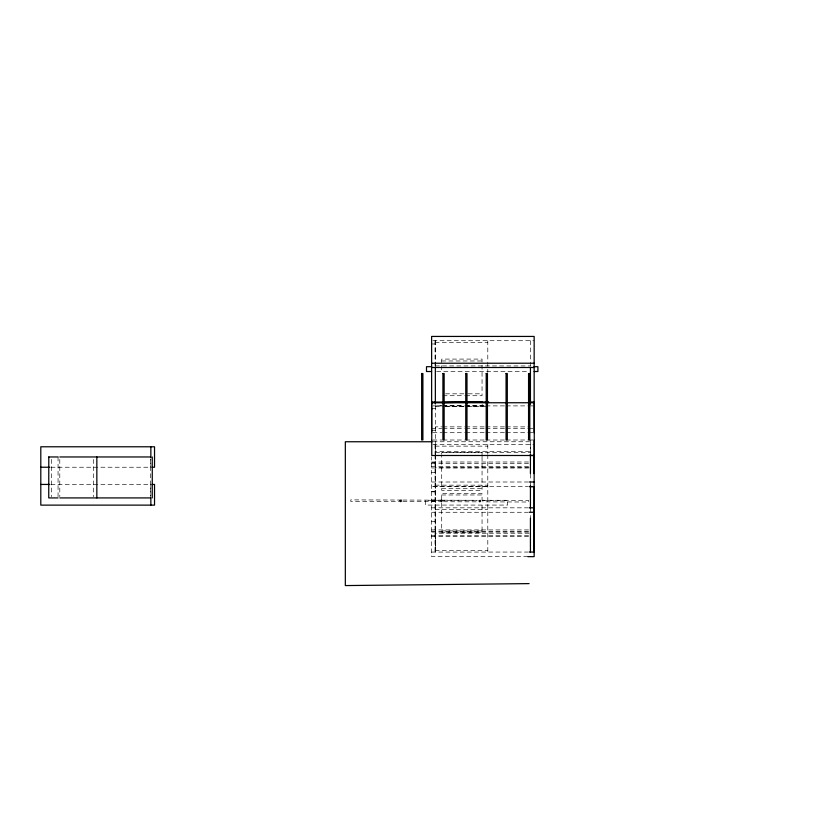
<?xml version="1.0" encoding="UTF-8"?>
<svg xmlns="http://www.w3.org/2000/svg" width="816" height="816" viewBox="0 0 816 816"><rect width="100%" height="100%" fill="white"/><g stroke="black" fill="none" stroke-linecap="round" stroke-linejoin="round"><path stroke-width="0.61" stroke-dasharray="4.08 3.06" d="M435.356 467.945L435.356 466.568M435.356 428.431L435.356 426.86L441.691 426.86M435.356 531.298L435.356 529.91M435.479 454.41L435.479 451.656L530.553 451.707L530.553 453.767M432.888 340.711L534.031 340.711M435.091 342.608L487.795 342.608M431.623 343.975L435.346 343.975M441.711 360.978L482.052 360.978M435.356 365.925L530.431 365.945M436.631 371.515L529.033 371.515M445.495 393.832L466.925 393.822M468.18 393.822L482.052 393.822M442.976 395.719L464.406 395.719M465.661 395.719L482.052 395.719L482.052 359.081L441.711 359.091L441.711 372.739M441.487 405.776L435.214 405.776L435.214 406.46L443.996 406.46M442.741 405.776L464.08 405.776M465.334 405.776L484.153 405.776M432.898 405.889L441.752 405.889M443.017 405.889L464.539 405.889M465.783 405.868L484.786 405.889M486.05 405.889L505.043 405.889M506.308 405.889L527.819 405.889M529.094 405.889L532.889 405.889M445.607 406.256L464.518 406.256M465.783 406.256L482.174 406.256L482.174 403.379M445.25 406.46L466.589 406.46M467.843 406.46L486.662 406.46M431.746 408.51L435.469 408.51L435.469 409.03L431.746 409.03M442.966 426.86L464.508 426.86M465.783 426.86L484.796 426.87M486.061 426.87L505.073 426.87M506.348 426.87L527.891 426.88M431.633 428.431L441.691 428.431M443.017 428.431L464.508 428.441M465.803 428.431L484.796 428.441M486.061 428.431L505.073 428.451M506.308 428.431L527.891 428.451M529.094 428.431L532.889 428.431M431.746 430.236L435.469 430.236L432.99 430.746M432.898 432.715L441.752 432.715M443.017 432.715L464.539 432.704M465.803 432.704L484.786 432.704M486.061 432.704L505.043 432.704M506.308 432.704L527.83 432.704M529.094 432.704L532.889 432.704M432.888 440.008L441.752 440.008M443.017 440.008L464.539 440.008M465.803 440.008L484.786 440.008M486.05 440.008L505.043 440.008M506.308 440.008L527.819 439.997M529.084 439.997L532.889 439.997M433 441.752L529.553 441.752M432.888 444.455L534.031 444.465M435.091 446.128L487.795 446.128M435.479 452.339L530.553 452.39M431.623 462.009L529.084 461.999M431.623 462.641L435.356 462.641M431.623 463.498L529.084 463.498M431.623 466.599L529.166 466.579M50.908 467.231L150.858 467.231L150.858 458.816M529.156 467.752L435.346 467.782L435.346 466.599M431.633 467.945L529.156 467.966M431.633 472.311L435.356 472.311M431.623 482.011L527.819 482.001M50.908 484.439L150.858 484.439L150.858 496.607M435.091 485.163L487.795 485.163M487.795 486.571L431.623 486.581L527.819 486.601M441.711 488.723L482.052 488.713M431.633 491.528L435.356 491.528M431.623 491.844L435.346 491.844M441.711 494.975L482.052 494.975M431.623 500.075L435.346 500.075M439.334 500.269L425.422 500.269L425.422 505.073L507.644 505.073L507.644 500.269L482.348 500.269M440.599 500.269L477.289 500.269M431.633 501.197L435.356 501.197M431.633 507.827L527.83 507.827M435.101 509.48L487.805 509.47M431.633 512.264L527.83 512.264M431.623 521.699L435.356 521.699M431.623 529.931L529.166 529.931M441.711 530.9L482.052 530.9M431.633 531.298L529.166 531.318M431.633 532.083L529.084 532.073M529.166 533.225L435.356 533.246L435.356 532.073L435.356 552.055L435.469 402.053M431.633 535.745L529.094 535.735M431.633 536.673L529.094 536.663M435.091 550.637L487.805 550.637M431.633 552.065L527.819 552.055M527.819 556.645L431.633 556.655L431.623 456.817M401.594 500.045L350.788 499.882L350.778 501.432L401.584 501.595M402.859 500.045L442.241 500.177M443.506 500.188L477.809 500.3M482.888 500.31L528.615 500.463L528.615 502.013L482.878 501.86M402.859 501.605L442.231 501.728M443.506 501.738L477.799 501.85M530.543 440.385L530.553 454.186M530.42 340.711L530.431 366.282M530.431 444.465L530.431 454.349M530.431 474.045L530.431 485.01M530.431 508.388L530.431 517.701M487.795 340.711L487.795 372.453M487.795 444.465L487.795 453.727M487.795 454.604L487.805 552.044M482.052 456.338L482.052 452.594L441.711 452.594L441.711 454.257M482.052 456.746L482.052 490.375L441.711 490.375L441.711 455.093M482.052 501.197L482.052 493.568L441.711 493.568L441.711 532.307L482.052 532.307L482.052 502.279M435.346 340.711L435.346 366.394M435.234 340.711L435.285 366.098M435.285 444.475L435.234 453.339M435.285 454.614L435.234 552.055M435.091 340.721L435.091 366.109M435.091 444.465L435.091 453.727M435.091 454.604L435.091 552.055M150.572 459.439L150.572 496.679M93.34 459.449L93.34 496.679M59.792 459.439L59.792 496.679M58.058 456.96L58.058 496.679M51.337 459.439L51.337 496.679"/><path stroke-width="1.22" d="M431.746 430.746L431.746 430.236M431.746 409.03L431.746 408.51M488.702 401.962L431.746 402.053L431.746 402.788L534.266 402.737L534.266 402.053L530.471 402.002L530.543 402.737M530.553 455.491L530.553 454.757M534.154 402.737L534.205 402.053L534.276 455.491L431.746 455.491L431.746 401.962M534.276 454.757L534.276 455.491L529.207 455.44M529.084 583.613L345.331 585.572L345.331 441.752L431.725 441.752M431.623 363.232L534.154 363.222M431.572 366.7L426.503 366.7L426.503 371.515L431.572 371.515M534.103 366.7L537.897 366.7L537.897 371.515L534.103 371.515M431.623 367.506L534.154 367.496M58.058 497.923L48.746 497.923L48.787 456.96M152.266 456.96L152.266 497.923M48.746 456.96L58.058 456.96M59.792 456.96L150.572 456.96M40.8 467.231L49.654 467.231M152.011 467.231L154.53 467.231L154.53 446.78L40.8 446.78L40.8 505.124L154.53 505.124L154.53 484.439L152.011 484.439M529.084 482.001L534.143 482.001M40.8 484.439L49.654 484.439M530.42 486.581L534.143 486.581L534.031 552.055L529.084 552.055M529.084 486.601L534.143 486.601M59.792 497.923L150.572 497.923M529.094 507.827L534.154 507.817M529.094 512.264L534.154 512.264M527.819 556.645L534.154 556.645L534.154 439.997M534.154 432.704L534.154 336.437L431.623 336.437L431.633 432.715M534.031 454.604L534.031 473.606M530.431 367.496L530.431 404.032M530.431 454.349L530.431 473.606M530.431 485.377L530.431 508.388M530.431 518.058L530.431 552.055M487.917 402.053L487.917 402.737M435.346 367.506L435.356 404.012M435.214 402.053L435.214 402.737M431.623 440.008L431.623 442.476M150.858 446.78L150.858 457.613M150.858 497.821L150.858 505.124M96.839 456.96L96.839 497.923M421.648 373.534L421.648 439.936L422.892 439.936L422.892 373.534L421.648 373.534M435.397 402.053L435.356 402.737L435.469 402.053M442.915 373.534L442.915 439.936L444.149 439.936L444.149 373.534L442.915 373.534M465.752 373.514L465.752 439.916L466.997 439.916L466.997 373.514L465.752 373.514M486.203 373.534L486.203 439.936L487.448 439.936L487.448 373.534L486.203 373.534M506.063 373.534L506.063 439.936L507.307 439.936L507.307 373.534L506.063 373.534M528.564 373.534L528.564 439.936L529.808 439.936L529.808 373.534L528.564 373.534M399.983 500.698C400.931 503.656 402.288 498.607 399.983 500.698M440.66 500.565C441.609 503.523 442.955 498.474 440.66 500.565M479.155 500.891C480.114 503.849 481.46 498.8 479.155 500.891M482.174 402.145L441.833 402.533L482.174 402.145"/></g></svg>
